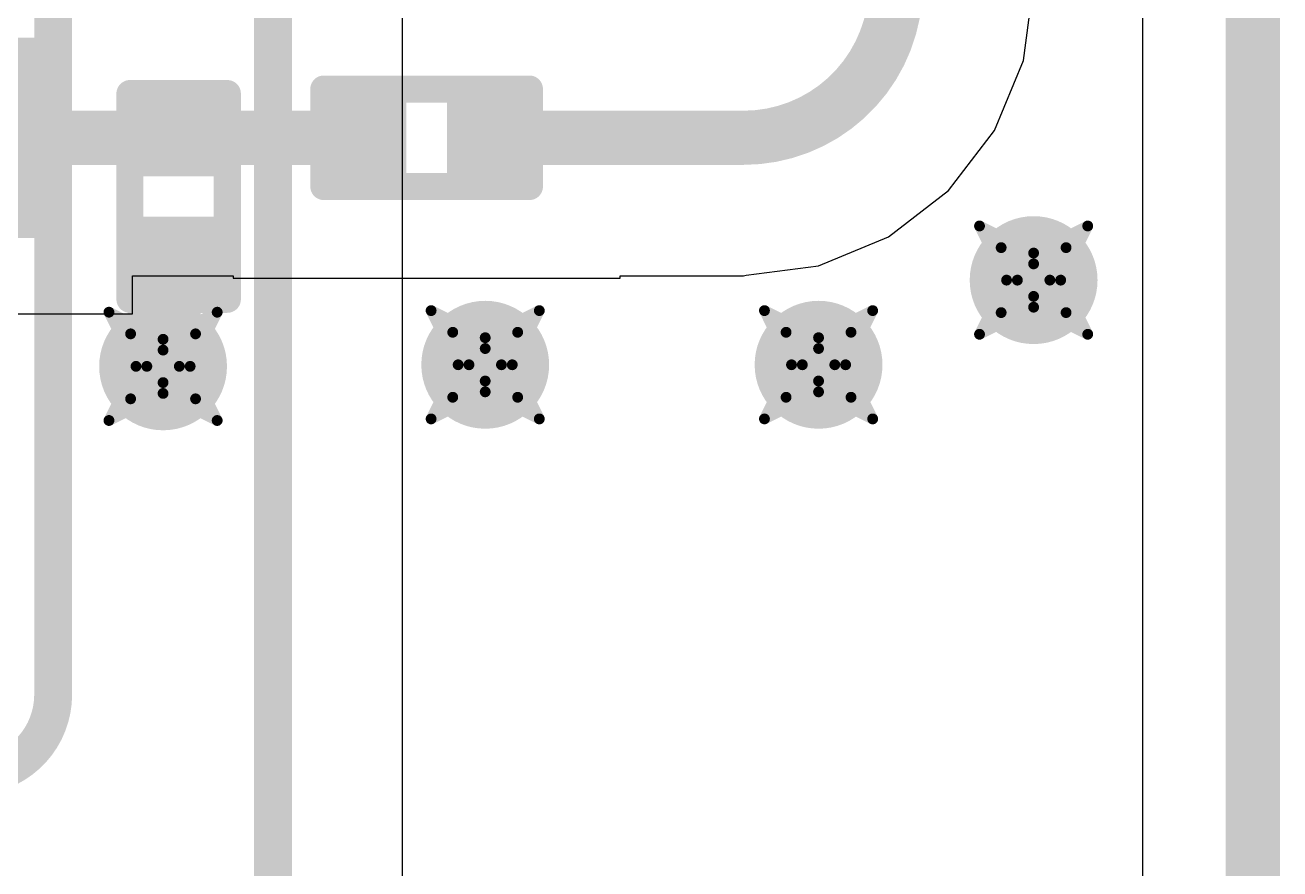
# Model space of a CAD drawing. Header units: inches. Extents: x -2 to 5376, y -4 to 5426.
# Drawn here: x 132.67 to 138.56, y 36.67 to 40.63 of the extents above; entities that cross this region are included whole.
import ezdxf

# ---------------------------------------------------------------- set-up
doc = ezdxf.new("R2010")
doc.units = ezdxf.units.IN
for name, color, linetype in [('Board Outline', 216, 'Continuous'), ('Bottom Layer', 5, 'Continuous'), ('Drill Drawing', 1, 'Continuous'), ('Layer 1', 16, 'Continuous'), ('Layer 2', 76, 'Continuous'), ('Top Layer', 1, 'Continuous'), ('Top Overlay', 2, 'Continuous'), ('Top Paste', 8, 'Continuous'), ('Top Solder', 216, 'Continuous'), ('Via Holes', 16, 'Continuous')]:
    doc.layers.add(name, color=color, linetype=linetype)

# ---------------------------------------------------------------- blocks, each defined once
blk = doc.blocks.new('IND_0201_248')
at = {"layer": 'Top Layer'}
for points in [[(-0.4, 0.15), (-0.15, 0.15), (-0.15, -0.15), (-0.4, -0.15)], [(0.15, 0.15), (0.4, 0.15), (0.4, -0.15), (0.15, -0.15)]]:
    blk.add_hatch(color=1, dxfattribs=at).paths.add_polyline_path(points)
at = {"layer": 'Top Paste'}
for points in [[(-0.4, 0.15), (-0.15, 0.15), (-0.15, -0.15), (-0.4, -0.15)], [(0.15, 0.15), (0.4, 0.15), (0.4, -0.15), (0.15, -0.15)]]:
    blk.add_hatch(color=8, dxfattribs=at).paths.add_polyline_path(points)
at = {"layer": 'Top Solder'}
for points in [[(-0.455, 0.205), (-0.095, 0.205), (-0.095, -0.205), (-0.455, -0.205)], [(0.095, 0.205), (0.455, 0.205), (0.455, -0.205), (0.095, -0.205)]]:
    blk.add_hatch(color=216, dxfattribs=at).paths.add_polyline_path(points)
at = {"layer": 'Top Overlay'}
for points in [[(-0.4826, 0.2286, 0.127, 0.127, 0), (0.4826, 0.2286, 0.127, 0.127, 0)], [(-0.4826, 0.2286, 0.127, 0.127, 0), (-0.4826, -0.2286, 0.127, 0.127, 0)], [(0.4826, 0.2286, 0.127, 0.127, 0), (0.4826, -0.2286, 0.127, 0.127, 0)], [(-0.4826, -0.2286, 0.127, 0.127, 0), (0.4826, -0.2286, 0.127, 0.127, 0)]]:
    blk.add_lwpolyline(points, format="xyseb", dxfattribs=at)
for points in [[(-0.5143, 0.2286, 0.0635, 0.0635, 1), (-0.4508, 0.2286, 0.0635, 0.0635, 1)], [(-0.5143, 0.2286, 0.0635, 0.0635, 1), (-0.4508, 0.2286, 0.0635, 0.0635, 1)], [(0.4508, 0.2286, 0.0635, 0.0635, 1), (0.5143, 0.2286, 0.0635, 0.0635, 1)], [(0.4508, 0.2286, 0.0635, 0.0635, 1), (0.5143, 0.2286, 0.0635, 0.0635, 1)], [(-0.5143, -0.2286, 0.0635, 0.0635, 1), (-0.4508, -0.2286, 0.0635, 0.0635, 1)], [(-0.5143, -0.2286, 0.0635, 0.0635, 1), (-0.4508, -0.2286, 0.0635, 0.0635, 1)], [(0.4508, -0.2286, 0.0635, 0.0635, 1), (0.5143, -0.2286, 0.0635, 0.0635, 1)], [(0.4508, -0.2286, 0.0635, 0.0635, 1), (0.5143, -0.2286, 0.0635, 0.0635, 1)]]:
    blk.add_lwpolyline(points, format="xyseb", close=True, dxfattribs=at)
blk = doc.blocks.new('IND_0201_249')
at = {"layer": 'Top Layer'}
for points in [[(-0.4, 0.15), (-0.15, 0.15), (-0.15, -0.15), (-0.4, -0.15)], [(0.15, 0.15), (0.4, 0.15), (0.4, -0.15), (0.15, -0.15)]]:
    blk.add_hatch(color=1, dxfattribs=at).paths.add_polyline_path(points)
at = {"layer": 'Top Paste'}
for points in [[(-0.4, 0.15), (-0.15, 0.15), (-0.15, -0.15), (-0.4, -0.15)], [(0.15, 0.15), (0.4, 0.15), (0.4, -0.15), (0.15, -0.15)]]:
    blk.add_hatch(color=8, dxfattribs=at).paths.add_polyline_path(points)
at = {"layer": 'Top Solder'}
for points in [[(-0.455, 0.205), (-0.095, 0.205), (-0.095, -0.205), (-0.455, -0.205)], [(0.095, 0.205), (0.455, 0.205), (0.455, -0.205), (0.095, -0.205)]]:
    blk.add_hatch(color=216, dxfattribs=at).paths.add_polyline_path(points)
at = {"layer": 'Top Overlay'}
for points in [[(-0.4826, 0.2286, 0.127, 0.127, 0), (0.4826, 0.2286, 0.127, 0.127, 0)], [(-0.4826, -0.2286, 0.127, 0.127, 0), (-0.4826, 0.2286, 0.127, 0.127, 0)], [(0.4826, -0.2286, 0.127, 0.127, 0), (0.4826, 0.2286, 0.127, 0.127, 0)], [(-0.4826, -0.2286, 0.127, 0.127, 0), (0.4826, -0.2286, 0.127, 0.127, 0)]]:
    blk.add_lwpolyline(points, format="xyseb", dxfattribs=at)
for points in [[(-0.5143, 0.2286, 0.0635, 0.0635, 1), (-0.4508, 0.2286, 0.0635, 0.0635, 1)], [(-0.5143, 0.2286, 0.0635, 0.0635, 1), (-0.4508, 0.2286, 0.0635, 0.0635, 1)], [(0.4508, 0.2286, 0.0635, 0.0635, 1), (0.5143, 0.2286, 0.0635, 0.0635, 1)], [(0.4508, 0.2286, 0.0635, 0.0635, 1), (0.5143, 0.2286, 0.0635, 0.0635, 1)], [(-0.5143, -0.2286, 0.0635, 0.0635, 1), (-0.4508, -0.2286, 0.0635, 0.0635, 1)], [(-0.5143, -0.2286, 0.0635, 0.0635, 1), (-0.4508, -0.2286, 0.0635, 0.0635, 1)], [(0.4508, -0.2286, 0.0635, 0.0635, 1), (0.5143, -0.2286, 0.0635, 0.0635, 1)], [(0.4508, -0.2286, 0.0635, 0.0635, 1), (0.5143, -0.2286, 0.0635, 0.0635, 1)]]:
    blk.add_lwpolyline(points, format="xyseb", close=True, dxfattribs=at)
blk = doc.blocks.new('C___0402_303')
at = {"layer": 'Top Layer'}
for points in [[(-0.6985, -0.3175), (-0.6985, 0.3175), (-0.2413, 0.3175), (-0.2413, -0.3175)], [(0.2413, -0.3175), (0.2413, 0.3175), (0.6985, 0.3175), (0.6985, -0.3175)]]:
    blk.add_hatch(color=1, dxfattribs=at).paths.add_polyline_path(points)
at = {"layer": 'Top Paste'}
for points in [[(-0.6985, -0.3175), (-0.6985, 0.3175), (-0.2413, 0.3175), (-0.2413, -0.3175)], [(0.2413, -0.3175), (0.2413, 0.3175), (0.6985, 0.3175), (0.6985, -0.3175)]]:
    blk.add_hatch(color=8, dxfattribs=at).paths.add_polyline_path(points)
at = {"layer": 'Top Solder'}
for points in [[(-0.7585, -0.3775), (-0.7585, 0.3775), (-0.1813, 0.3775), (-0.1813, -0.3775)], [(0.1813, -0.3775), (0.1813, 0.3775), (0.7585, 0.3775), (0.7585, -0.3775)]]:
    blk.add_hatch(color=216, dxfattribs=at).paths.add_polyline_path(points)
at = {"layer": 'Top Overlay'}
for points in [[(-0.7874, -0.4064, 0.127, 0.127, 0), (-0.7874, 0.4064, 0.127, 0.127, 0)], [(-0.7874, 0.4064, 0.127, 0.127, 0), (-0.2794, 0.4064, 0.127, 0.127, 0)], [(0.2794, 0.4064, 0.127, 0.127, 0), (0.7874, 0.4064, 0.127, 0.127, 0)], [(0.7874, -0.4064, 0.127, 0.127, 0), (0.7874, 0.4064, 0.127, 0.127, 0)], [(-0.7874, -0.4064, 0.127, 0.127, 0), (-0.2794, -0.4064, 0.127, 0.127, 0)], [(0.2794, -0.4064, 0.127, 0.127, 0), (0.7874, -0.4064, 0.127, 0.127, 0)]]:
    blk.add_lwpolyline(points, format="xyseb", dxfattribs=at)
for points in [[(-0.8191, 0.4064, 0.0635, 0.0635, 1), (-0.7556, 0.4064, 0.0635, 0.0635, 1)], [(-0.8191, 0.4064, 0.0635, 0.0635, 1), (-0.7556, 0.4064, 0.0635, 0.0635, 1)], [(-0.3111, 0.4064, 0.0635, 0.0635, 1), (-0.2477, 0.4064, 0.0635, 0.0635, 1)], [(0.2477, 0.4064, 0.0635, 0.0635, 1), (0.3112, 0.4064, 0.0635, 0.0635, 1)], [(0.7557, 0.4064, 0.0635, 0.0635, 1), (0.8192, 0.4064, 0.0635, 0.0635, 1)], [(0.7557, 0.4064, 0.0635, 0.0635, 1), (0.8192, 0.4064, 0.0635, 0.0635, 1)], [(-0.8191, -0.4064, 0.0635, 0.0635, 1), (-0.7556, -0.4064, 0.0635, 0.0635, 1)], [(-0.8191, -0.4064, 0.0635, 0.0635, 1), (-0.7556, -0.4064, 0.0635, 0.0635, 1)], [(-0.3111, -0.4064, 0.0635, 0.0635, 1), (-0.2477, -0.4064, 0.0635, 0.0635, 1)], [(0.2477, -0.4064, 0.0635, 0.0635, 1), (0.3112, -0.4064, 0.0635, 0.0635, 1)], [(0.7557, -0.4064, 0.0635, 0.0635, 1), (0.8192, -0.4064, 0.0635, 0.0635, 1)], [(0.7557, -0.4064, 0.0635, 0.0635, 1), (0.8192, -0.4064, 0.0635, 0.0635, 1)]]:
    blk.add_lwpolyline(points, format="xyseb", close=True, dxfattribs=at)

msp = doc.modelspace()

# ---------------------------------------------------------------- hatches: boundary and pattern name
at = {"layer": 'Bottom Layer'}
h = msp.add_hatch(color=5, dxfattribs=at)
edge = h.paths.add_edge_path()
edge.add_arc((137.401, 39.4357), 0.3, 0, 360)
h = msp.add_hatch(color=5, dxfattribs=at)
edge = h.paths.add_edge_path()
edge.add_arc((133.3147, 39.0312), 0.3, 0, 360)
h = msp.add_hatch(color=5, dxfattribs=at)
edge = h.paths.add_edge_path()
edge.add_arc((134.8268, 39.0386), 0.3, 0, 360)
h = msp.add_hatch(color=5, dxfattribs=at)
edge = h.paths.add_edge_path()
edge.add_arc((136.3915, 39.0386), 0.3, 0, 360)
at = {"layer": 'Layer 1'}
h = msp.add_hatch(color=16, dxfattribs=at)
edge = h.paths.add_edge_path()
edge.add_arc((137.401, 39.4357), 0.3, 0, 360)
h = msp.add_hatch(color=16, dxfattribs=at)
edge = h.paths.add_edge_path()
edge.add_arc((133.3147, 39.0312), 0.3, 0, 360)
h = msp.add_hatch(color=16, dxfattribs=at)
edge = h.paths.add_edge_path()
edge.add_arc((134.8268, 39.0386), 0.3, 0, 360)
h = msp.add_hatch(color=16, dxfattribs=at)
edge = h.paths.add_edge_path()
edge.add_arc((136.3915, 39.0386), 0.3, 0, 360)
at = {"layer": 'Layer 2'}
h = msp.add_hatch(color=76, dxfattribs=at)
edge = h.paths.add_edge_path()
edge.add_arc((137.401, 39.4357), 0.3, 0, 360)
h = msp.add_hatch(color=76, dxfattribs=at)
edge = h.paths.add_edge_path()
edge.add_arc((133.3147, 39.0312), 0.3, 0, 360)
h = msp.add_hatch(color=76, dxfattribs=at)
edge = h.paths.add_edge_path()
edge.add_arc((134.8268, 39.0386), 0.3, 0, 360)
h = msp.add_hatch(color=76, dxfattribs=at)
edge = h.paths.add_edge_path()
edge.add_arc((136.3915, 39.0386), 0.3, 0, 360)
at = {"layer": 'Top Layer'}
h = msp.add_hatch(color=1, dxfattribs=at)
edge = h.paths.add_edge_path()
edge.add_arc((137.401, 39.4357), 0.3, 0, 360)
h = msp.add_hatch(color=1, dxfattribs=at)
edge = h.paths.add_edge_path()
edge.add_arc((133.3147, 39.0312), 0.3, 0, 360)
h = msp.add_hatch(color=1, dxfattribs=at)
edge = h.paths.add_edge_path()
edge.add_arc((134.8268, 39.0386), 0.3, 0, 360)
h = msp.add_hatch(color=1, dxfattribs=at)
edge = h.paths.add_edge_path()
edge.add_arc((136.3915, 39.0386), 0.3, 0, 360)
at = {"layer": 'Via Holes'}
h = msp.add_hatch(color=7, dxfattribs=at)
edge = h.paths.add_edge_path()
edge.add_arc((137.401, 39.4357), 0.15, 0, 360)
h = msp.add_hatch(color=7, dxfattribs=at)
edge = h.paths.add_edge_path()
edge.add_arc((133.3147, 39.0312), 0.15, 0, 360)
h = msp.add_hatch(color=7, dxfattribs=at)
edge = h.paths.add_edge_path()
edge.add_arc((134.8268, 39.0386), 0.15, 0, 360)
h = msp.add_hatch(color=7, dxfattribs=at)
edge = h.paths.add_edge_path()
edge.add_arc((136.3915, 39.0386), 0.15, 0, 360)

# ---------------------------------------------------------------- linework, layer by layer
at = {"layer": 'Board Outline'}
msp.add_lwpolyline([(138.43, -0.4428, 0.254, 0.254, 0), (138.43, 93.4612, 0.254, 0.254, 0)], format="xyseb", dxfattribs=at)
at = {"layer": 'Bottom Layer'}
msp.add_line((137.9121, 44.8056), (137.9121, 13.1313), dxfattribs=at)
at = {"layer": 'Drill Drawing'}
for points in [[(137.147, 39.6897, 0.0508, 0.0508, 0), (137.401, 39.5627, 0.0508, 0.0508, 0)], [(137.147, 39.6897, 0.0508, 0.0508, 0), (137.274, 39.4357, 0.0508, 0.0508, 0)], [(137.401, 39.5627, 0.0508, 0.0508, 0), (137.655, 39.6897, 0.0508, 0.0508, 0)], [(137.528, 39.4357, 0.0508, 0.0508, 0), (137.655, 39.6897, 0.0508, 0.0508, 0)], [(137.2486, 39.5881, 0.0508, 0.0508, 0), (137.401, 39.5119, 0.0508, 0.0508, 0)], [(137.2486, 39.5881, 0.0508, 0.0508, 0), (137.3248, 39.4357, 0.0508, 0.0508, 0)], [(137.401, 39.5119, 0.0508, 0.0508, 0), (137.5534, 39.5881, 0.0508, 0.0508, 0)], [(137.4772, 39.4357, 0.0508, 0.0508, 0), (137.5534, 39.5881, 0.0508, 0.0508, 0)], [(137.147, 39.1817, 0.0508, 0.0508, 0), (137.274, 39.4357, 0.0508, 0.0508, 0)], [(137.2486, 39.2833, 0.0508, 0.0508, 0), (137.3248, 39.4357, 0.0508, 0.0508, 0)], [(137.4772, 39.4357, 0.0508, 0.0508, 0), (137.5534, 39.2833, 0.0508, 0.0508, 0)], [(137.528, 39.4357, 0.0508, 0.0508, 0), (137.655, 39.1817, 0.0508, 0.0508, 0)], [(137.2486, 39.2833, 0.0508, 0.0508, 0), (137.401, 39.3595, 0.0508, 0.0508, 0)], [(137.401, 39.3595, 0.0508, 0.0508, 0), (137.5534, 39.2833, 0.0508, 0.0508, 0)], [(133.0607, 39.2852, 0.0508, 0.0508, 0), (133.3147, 39.1582, 0.0508, 0.0508, 0)], [(133.0607, 39.2852, 0.0508, 0.0508, 0), (133.1877, 39.0312, 0.0508, 0.0508, 0)], [(133.3147, 39.1582, 0.0508, 0.0508, 0), (133.5687, 39.2852, 0.0508, 0.0508, 0)], [(133.4417, 39.0312, 0.0508, 0.0508, 0), (133.5687, 39.2852, 0.0508, 0.0508, 0)], [(134.5728, 39.2926, 0.0508, 0.0508, 0), (134.8268, 39.1656, 0.0508, 0.0508, 0)], [(134.5728, 39.2926, 0.0508, 0.0508, 0), (134.6998, 39.0386, 0.0508, 0.0508, 0)], [(134.8268, 39.1656, 0.0508, 0.0508, 0), (135.0808, 39.2926, 0.0508, 0.0508, 0)], [(134.9538, 39.0386, 0.0508, 0.0508, 0), (135.0808, 39.2926, 0.0508, 0.0508, 0)], [(136.1375, 39.2926, 0.0508, 0.0508, 0), (136.3915, 39.1656, 0.0508, 0.0508, 0)], [(136.1375, 39.2926, 0.0508, 0.0508, 0), (136.2645, 39.0386, 0.0508, 0.0508, 0)], [(136.3915, 39.1656, 0.0508, 0.0508, 0), (136.6455, 39.2926, 0.0508, 0.0508, 0)], [(136.5185, 39.0386, 0.0508, 0.0508, 0), (136.6455, 39.2926, 0.0508, 0.0508, 0)], [(137.147, 39.1817, 0.0508, 0.0508, 0), (137.401, 39.3087, 0.0508, 0.0508, 0)], [(137.401, 39.3087, 0.0508, 0.0508, 0), (137.655, 39.1817, 0.0508, 0.0508, 0)], [(133.1623, 39.1836, 0.0508, 0.0508, 0), (133.3147, 39.1074, 0.0508, 0.0508, 0)], [(133.1623, 39.1836, 0.0508, 0.0508, 0), (133.2385, 39.0312, 0.0508, 0.0508, 0)], [(133.3147, 39.1074, 0.0508, 0.0508, 0), (133.4671, 39.1836, 0.0508, 0.0508, 0)], [(133.3909, 39.0312, 0.0508, 0.0508, 0), (133.4671, 39.1836, 0.0508, 0.0508, 0)], [(134.6744, 39.191, 0.0508, 0.0508, 0), (134.8268, 39.1148, 0.0508, 0.0508, 0)], [(134.6744, 39.191, 0.0508, 0.0508, 0), (134.7506, 39.0386, 0.0508, 0.0508, 0)], [(134.8268, 39.1148, 0.0508, 0.0508, 0), (134.9792, 39.191, 0.0508, 0.0508, 0)], [(134.903, 39.0386, 0.0508, 0.0508, 0), (134.9792, 39.191, 0.0508, 0.0508, 0)], [(136.2391, 39.191, 0.0508, 0.0508, 0), (136.3915, 39.1148, 0.0508, 0.0508, 0)], [(136.2391, 39.191, 0.0508, 0.0508, 0), (136.3153, 39.0386, 0.0508, 0.0508, 0)], [(136.3915, 39.1148, 0.0508, 0.0508, 0), (136.5439, 39.191, 0.0508, 0.0508, 0)], [(136.4677, 39.0386, 0.0508, 0.0508, 0), (136.5439, 39.191, 0.0508, 0.0508, 0)], [(133.0607, 38.7772, 0.0508, 0.0508, 0), (133.1877, 39.0312, 0.0508, 0.0508, 0)], [(133.1623, 38.8788, 0.0508, 0.0508, 0), (133.2385, 39.0312, 0.0508, 0.0508, 0)], [(133.3909, 39.0312, 0.0508, 0.0508, 0), (133.4671, 38.8788, 0.0508, 0.0508, 0)], [(133.4417, 39.0312, 0.0508, 0.0508, 0), (133.5687, 38.7772, 0.0508, 0.0508, 0)], [(134.5728, 38.7846, 0.0508, 0.0508, 0), (134.6998, 39.0386, 0.0508, 0.0508, 0)], [(134.6744, 38.8862, 0.0508, 0.0508, 0), (134.7506, 39.0386, 0.0508, 0.0508, 0)], [(134.903, 39.0386, 0.0508, 0.0508, 0), (134.9792, 38.8862, 0.0508, 0.0508, 0)], [(134.9538, 39.0386, 0.0508, 0.0508, 0), (135.0808, 38.7846, 0.0508, 0.0508, 0)], [(136.1375, 38.7846, 0.0508, 0.0508, 0), (136.2645, 39.0386, 0.0508, 0.0508, 0)], [(136.2391, 38.8862, 0.0508, 0.0508, 0), (136.3153, 39.0386, 0.0508, 0.0508, 0)], [(136.4677, 39.0386, 0.0508, 0.0508, 0), (136.5439, 38.8862, 0.0508, 0.0508, 0)], [(136.5185, 39.0386, 0.0508, 0.0508, 0), (136.6455, 38.7846, 0.0508, 0.0508, 0)], [(133.1623, 38.8788, 0.0508, 0.0508, 0), (133.3147, 38.955, 0.0508, 0.0508, 0)], [(133.3147, 38.955, 0.0508, 0.0508, 0), (133.4671, 38.8788, 0.0508, 0.0508, 0)], [(134.5728, 38.7846, 0.0508, 0.0508, 0), (134.8268, 38.9116, 0.0508, 0.0508, 0)], [(134.6744, 38.8862, 0.0508, 0.0508, 0), (134.8268, 38.9624, 0.0508, 0.0508, 0)], [(134.8268, 38.9624, 0.0508, 0.0508, 0), (134.9792, 38.8862, 0.0508, 0.0508, 0)], [(134.8268, 38.9116, 0.0508, 0.0508, 0), (135.0808, 38.7846, 0.0508, 0.0508, 0)], [(136.1375, 38.7846, 0.0508, 0.0508, 0), (136.3915, 38.9116, 0.0508, 0.0508, 0)], [(136.2391, 38.8862, 0.0508, 0.0508, 0), (136.3915, 38.9624, 0.0508, 0.0508, 0)], [(136.3915, 38.9624, 0.0508, 0.0508, 0), (136.5439, 38.8862, 0.0508, 0.0508, 0)], [(136.3915, 38.9116, 0.0508, 0.0508, 0), (136.6455, 38.7846, 0.0508, 0.0508, 0)], [(133.0607, 38.7772, 0.0508, 0.0508, 0), (133.3147, 38.9042, 0.0508, 0.0508, 0)], [(133.3147, 38.9042, 0.0508, 0.0508, 0), (133.5687, 38.7772, 0.0508, 0.0508, 0)]]:
    msp.add_lwpolyline(points, format="xyseb", dxfattribs=at)
for points in [[(137.1343, 39.6897, 0.0254, 0.0254, 1), (137.1597, 39.6897, 0.0254, 0.0254, 1)], [(137.1343, 39.6897, 0.0254, 0.0254, 1), (137.1597, 39.6897, 0.0254, 0.0254, 1)], [(137.6423, 39.6897, 0.0254, 0.0254, 1), (137.6677, 39.6897, 0.0254, 0.0254, 1)], [(137.6423, 39.6897, 0.0254, 0.0254, 1), (137.6677, 39.6897, 0.0254, 0.0254, 1)], [(137.2359, 39.5881, 0.0254, 0.0254, 1), (137.2613, 39.5881, 0.0254, 0.0254, 1)], [(137.2359, 39.5881, 0.0254, 0.0254, 1), (137.2613, 39.5881, 0.0254, 0.0254, 1)], [(137.3883, 39.5627, 0.0254, 0.0254, 1), (137.4137, 39.5627, 0.0254, 0.0254, 1)], [(137.3883, 39.5627, 0.0254, 0.0254, 1), (137.4137, 39.5627, 0.0254, 0.0254, 1)], [(137.5407, 39.5881, 0.0254, 0.0254, 1), (137.5661, 39.5881, 0.0254, 0.0254, 1)], [(137.5407, 39.5881, 0.0254, 0.0254, 1), (137.5661, 39.5881, 0.0254, 0.0254, 1)], [(137.3883, 39.5119, 0.0254, 0.0254, 1), (137.4137, 39.5119, 0.0254, 0.0254, 1)], [(137.3883, 39.5119, 0.0254, 0.0254, 1), (137.4137, 39.5119, 0.0254, 0.0254, 1)], [(137.2613, 39.4357, 0.0254, 0.0254, 1), (137.2867, 39.4357, 0.0254, 0.0254, 1)], [(137.2613, 39.4357, 0.0254, 0.0254, 1), (137.2867, 39.4357, 0.0254, 0.0254, 1)], [(137.3121, 39.4357, 0.0254, 0.0254, 1), (137.3375, 39.4357, 0.0254, 0.0254, 1)], [(137.3121, 39.4357, 0.0254, 0.0254, 1), (137.3375, 39.4357, 0.0254, 0.0254, 1)], [(137.4645, 39.4357, 0.0254, 0.0254, 1), (137.4899, 39.4357, 0.0254, 0.0254, 1)], [(137.4645, 39.4357, 0.0254, 0.0254, 1), (137.4899, 39.4357, 0.0254, 0.0254, 1)], [(137.5153, 39.4357, 0.0254, 0.0254, 1), (137.5407, 39.4357, 0.0254, 0.0254, 1)], [(137.5153, 39.4357, 0.0254, 0.0254, 1), (137.5407, 39.4357, 0.0254, 0.0254, 1)], [(137.3883, 39.3595, 0.0254, 0.0254, 1), (137.4137, 39.3595, 0.0254, 0.0254, 1)], [(137.3883, 39.3595, 0.0254, 0.0254, 1), (137.4137, 39.3595, 0.0254, 0.0254, 1)], [(133.048, 39.2852, 0.0254, 0.0254, 1), (133.0734, 39.2852, 0.0254, 0.0254, 1)], [(133.048, 39.2852, 0.0254, 0.0254, 1), (133.0734, 39.2852, 0.0254, 0.0254, 1)], [(133.556, 39.2852, 0.0254, 0.0254, 1), (133.5814, 39.2852, 0.0254, 0.0254, 1)], [(133.556, 39.2852, 0.0254, 0.0254, 1), (133.5814, 39.2852, 0.0254, 0.0254, 1)], [(134.5601, 39.2926, 0.0254, 0.0254, 1), (134.5855, 39.2926, 0.0254, 0.0254, 1)], [(134.5601, 39.2926, 0.0254, 0.0254, 1), (134.5855, 39.2926, 0.0254, 0.0254, 1)], [(135.0681, 39.2926, 0.0254, 0.0254, 1), (135.0935, 39.2926, 0.0254, 0.0254, 1)], [(135.0681, 39.2926, 0.0254, 0.0254, 1), (135.0935, 39.2926, 0.0254, 0.0254, 1)], [(136.1248, 39.2926, 0.0254, 0.0254, 1), (136.1502, 39.2926, 0.0254, 0.0254, 1)], [(136.1248, 39.2926, 0.0254, 0.0254, 1), (136.1502, 39.2926, 0.0254, 0.0254, 1)], [(136.6328, 39.2926, 0.0254, 0.0254, 1), (136.6582, 39.2926, 0.0254, 0.0254, 1)], [(136.6328, 39.2926, 0.0254, 0.0254, 1), (136.6582, 39.2926, 0.0254, 0.0254, 1)], [(137.2359, 39.2833, 0.0254, 0.0254, 1), (137.2613, 39.2833, 0.0254, 0.0254, 1)], [(137.2359, 39.2833, 0.0254, 0.0254, 1), (137.2613, 39.2833, 0.0254, 0.0254, 1)], [(137.3883, 39.3087, 0.0254, 0.0254, 1), (137.4137, 39.3087, 0.0254, 0.0254, 1)], [(137.3883, 39.3087, 0.0254, 0.0254, 1), (137.4137, 39.3087, 0.0254, 0.0254, 1)], [(137.5407, 39.2833, 0.0254, 0.0254, 1), (137.5661, 39.2833, 0.0254, 0.0254, 1)], [(137.5407, 39.2833, 0.0254, 0.0254, 1), (137.5661, 39.2833, 0.0254, 0.0254, 1)], [(133.1496, 39.1836, 0.0254, 0.0254, 1), (133.175, 39.1836, 0.0254, 0.0254, 1)], [(133.1496, 39.1836, 0.0254, 0.0254, 1), (133.175, 39.1836, 0.0254, 0.0254, 1)], [(133.302, 39.1582, 0.0254, 0.0254, 1), (133.3274, 39.1582, 0.0254, 0.0254, 1)], [(133.302, 39.1582, 0.0254, 0.0254, 1), (133.3274, 39.1582, 0.0254, 0.0254, 1)], [(133.4544, 39.1836, 0.0254, 0.0254, 1), (133.4798, 39.1836, 0.0254, 0.0254, 1)], [(133.4544, 39.1836, 0.0254, 0.0254, 1), (133.4798, 39.1836, 0.0254, 0.0254, 1)], [(134.6617, 39.191, 0.0254, 0.0254, 1), (134.6871, 39.191, 0.0254, 0.0254, 1)], [(134.6617, 39.191, 0.0254, 0.0254, 1), (134.6871, 39.191, 0.0254, 0.0254, 1)], [(134.8141, 39.1656, 0.0254, 0.0254, 1), (134.8395, 39.1656, 0.0254, 0.0254, 1)], [(134.8141, 39.1656, 0.0254, 0.0254, 1), (134.8395, 39.1656, 0.0254, 0.0254, 1)], [(134.9665, 39.191, 0.0254, 0.0254, 1), (134.9919, 39.191, 0.0254, 0.0254, 1)], [(134.9665, 39.191, 0.0254, 0.0254, 1), (134.9919, 39.191, 0.0254, 0.0254, 1)], [(136.2264, 39.191, 0.0254, 0.0254, 1), (136.2518, 39.191, 0.0254, 0.0254, 1)], [(136.2264, 39.191, 0.0254, 0.0254, 1), (136.2518, 39.191, 0.0254, 0.0254, 1)], [(136.3788, 39.1656, 0.0254, 0.0254, 1), (136.4042, 39.1656, 0.0254, 0.0254, 1)], [(136.3788, 39.1656, 0.0254, 0.0254, 1), (136.4042, 39.1656, 0.0254, 0.0254, 1)], [(136.5312, 39.191, 0.0254, 0.0254, 1), (136.5566, 39.191, 0.0254, 0.0254, 1)], [(136.5312, 39.191, 0.0254, 0.0254, 1), (136.5566, 39.191, 0.0254, 0.0254, 1)], [(137.1343, 39.1817, 0.0254, 0.0254, 1), (137.1597, 39.1817, 0.0254, 0.0254, 1)], [(137.1343, 39.1817, 0.0254, 0.0254, 1), (137.1597, 39.1817, 0.0254, 0.0254, 1)], [(137.6423, 39.1817, 0.0254, 0.0254, 1), (137.6677, 39.1817, 0.0254, 0.0254, 1)], [(137.6423, 39.1817, 0.0254, 0.0254, 1), (137.6677, 39.1817, 0.0254, 0.0254, 1)], [(133.302, 39.1074, 0.0254, 0.0254, 1), (133.3274, 39.1074, 0.0254, 0.0254, 1)], [(133.302, 39.1074, 0.0254, 0.0254, 1), (133.3274, 39.1074, 0.0254, 0.0254, 1)], [(134.8141, 39.1148, 0.0254, 0.0254, 1), (134.8395, 39.1148, 0.0254, 0.0254, 1)], [(134.8141, 39.1148, 0.0254, 0.0254, 1), (134.8395, 39.1148, 0.0254, 0.0254, 1)], [(136.3788, 39.1148, 0.0254, 0.0254, 1), (136.4042, 39.1148, 0.0254, 0.0254, 1)], [(136.3788, 39.1148, 0.0254, 0.0254, 1), (136.4042, 39.1148, 0.0254, 0.0254, 1)], [(133.175, 39.0312, 0.0254, 0.0254, 1), (133.2004, 39.0312, 0.0254, 0.0254, 1)], [(133.175, 39.0312, 0.0254, 0.0254, 1), (133.2004, 39.0312, 0.0254, 0.0254, 1)], [(133.2258, 39.0312, 0.0254, 0.0254, 1), (133.2512, 39.0312, 0.0254, 0.0254, 1)], [(133.2258, 39.0312, 0.0254, 0.0254, 1), (133.2512, 39.0312, 0.0254, 0.0254, 1)], [(133.3782, 39.0312, 0.0254, 0.0254, 1), (133.4036, 39.0312, 0.0254, 0.0254, 1)], [(133.3782, 39.0312, 0.0254, 0.0254, 1), (133.4036, 39.0312, 0.0254, 0.0254, 1)], [(133.429, 39.0312, 0.0254, 0.0254, 1), (133.4544, 39.0312, 0.0254, 0.0254, 1)], [(133.429, 39.0312, 0.0254, 0.0254, 1), (133.4544, 39.0312, 0.0254, 0.0254, 1)], [(134.6871, 39.0386, 0.0254, 0.0254, 1), (134.7125, 39.0386, 0.0254, 0.0254, 1)], [(134.6871, 39.0386, 0.0254, 0.0254, 1), (134.7125, 39.0386, 0.0254, 0.0254, 1)], [(134.7379, 39.0386, 0.0254, 0.0254, 1), (134.7633, 39.0386, 0.0254, 0.0254, 1)], [(134.7379, 39.0386, 0.0254, 0.0254, 1), (134.7633, 39.0386, 0.0254, 0.0254, 1)], [(134.8903, 39.0386, 0.0254, 0.0254, 1), (134.9157, 39.0386, 0.0254, 0.0254, 1)], [(134.8903, 39.0386, 0.0254, 0.0254, 1), (134.9157, 39.0386, 0.0254, 0.0254, 1)], [(134.9411, 39.0386, 0.0254, 0.0254, 1), (134.9665, 39.0386, 0.0254, 0.0254, 1)], [(134.9411, 39.0386, 0.0254, 0.0254, 1), (134.9665, 39.0386, 0.0254, 0.0254, 1)], [(136.2518, 39.0386, 0.0254, 0.0254, 1), (136.2772, 39.0386, 0.0254, 0.0254, 1)], [(136.2518, 39.0386, 0.0254, 0.0254, 1), (136.2772, 39.0386, 0.0254, 0.0254, 1)], [(136.3026, 39.0386, 0.0254, 0.0254, 1), (136.328, 39.0386, 0.0254, 0.0254, 1)], [(136.3026, 39.0386, 0.0254, 0.0254, 1), (136.328, 39.0386, 0.0254, 0.0254, 1)], [(136.455, 39.0386, 0.0254, 0.0254, 1), (136.4804, 39.0386, 0.0254, 0.0254, 1)], [(136.455, 39.0386, 0.0254, 0.0254, 1), (136.4804, 39.0386, 0.0254, 0.0254, 1)], [(136.5058, 39.0386, 0.0254, 0.0254, 1), (136.5312, 39.0386, 0.0254, 0.0254, 1)], [(136.5058, 39.0386, 0.0254, 0.0254, 1), (136.5312, 39.0386, 0.0254, 0.0254, 1)], [(133.302, 38.955, 0.0254, 0.0254, 1), (133.3274, 38.955, 0.0254, 0.0254, 1)], [(133.302, 38.955, 0.0254, 0.0254, 1), (133.3274, 38.955, 0.0254, 0.0254, 1)], [(134.8141, 38.9624, 0.0254, 0.0254, 1), (134.8395, 38.9624, 0.0254, 0.0254, 1)], [(134.8141, 38.9624, 0.0254, 0.0254, 1), (134.8395, 38.9624, 0.0254, 0.0254, 1)], [(134.8141, 38.9116, 0.0254, 0.0254, 1), (134.8395, 38.9116, 0.0254, 0.0254, 1)], [(134.8141, 38.9116, 0.0254, 0.0254, 1), (134.8395, 38.9116, 0.0254, 0.0254, 1)], [(136.3788, 38.9624, 0.0254, 0.0254, 1), (136.4042, 38.9624, 0.0254, 0.0254, 1)], [(136.3788, 38.9624, 0.0254, 0.0254, 1), (136.4042, 38.9624, 0.0254, 0.0254, 1)], [(136.3788, 38.9116, 0.0254, 0.0254, 1), (136.4042, 38.9116, 0.0254, 0.0254, 1)], [(136.3788, 38.9116, 0.0254, 0.0254, 1), (136.4042, 38.9116, 0.0254, 0.0254, 1)], [(133.1496, 38.8788, 0.0254, 0.0254, 1), (133.175, 38.8788, 0.0254, 0.0254, 1)], [(133.1496, 38.8788, 0.0254, 0.0254, 1), (133.175, 38.8788, 0.0254, 0.0254, 1)], [(133.302, 38.9042, 0.0254, 0.0254, 1), (133.3274, 38.9042, 0.0254, 0.0254, 1)], [(133.302, 38.9042, 0.0254, 0.0254, 1), (133.3274, 38.9042, 0.0254, 0.0254, 1)], [(133.4544, 38.8788, 0.0254, 0.0254, 1), (133.4798, 38.8788, 0.0254, 0.0254, 1)], [(133.4544, 38.8788, 0.0254, 0.0254, 1), (133.4798, 38.8788, 0.0254, 0.0254, 1)], [(134.6617, 38.8862, 0.0254, 0.0254, 1), (134.6871, 38.8862, 0.0254, 0.0254, 1)], [(134.6617, 38.8862, 0.0254, 0.0254, 1), (134.6871, 38.8862, 0.0254, 0.0254, 1)], [(134.9665, 38.8862, 0.0254, 0.0254, 1), (134.9919, 38.8862, 0.0254, 0.0254, 1)], [(134.9665, 38.8862, 0.0254, 0.0254, 1), (134.9919, 38.8862, 0.0254, 0.0254, 1)], [(136.2264, 38.8862, 0.0254, 0.0254, 1), (136.2518, 38.8862, 0.0254, 0.0254, 1)], [(136.2264, 38.8862, 0.0254, 0.0254, 1), (136.2518, 38.8862, 0.0254, 0.0254, 1)], [(136.5312, 38.8862, 0.0254, 0.0254, 1), (136.5566, 38.8862, 0.0254, 0.0254, 1)], [(136.5312, 38.8862, 0.0254, 0.0254, 1), (136.5566, 38.8862, 0.0254, 0.0254, 1)], [(133.048, 38.7772, 0.0254, 0.0254, 1), (133.0734, 38.7772, 0.0254, 0.0254, 1)], [(133.048, 38.7772, 0.0254, 0.0254, 1), (133.0734, 38.7772, 0.0254, 0.0254, 1)], [(133.556, 38.7772, 0.0254, 0.0254, 1), (133.5814, 38.7772, 0.0254, 0.0254, 1)], [(133.556, 38.7772, 0.0254, 0.0254, 1), (133.5814, 38.7772, 0.0254, 0.0254, 1)], [(134.5601, 38.7846, 0.0254, 0.0254, 1), (134.5855, 38.7846, 0.0254, 0.0254, 1)], [(134.5601, 38.7846, 0.0254, 0.0254, 1), (134.5855, 38.7846, 0.0254, 0.0254, 1)], [(135.0681, 38.7846, 0.0254, 0.0254, 1), (135.0935, 38.7846, 0.0254, 0.0254, 1)], [(135.0681, 38.7846, 0.0254, 0.0254, 1), (135.0935, 38.7846, 0.0254, 0.0254, 1)], [(136.1248, 38.7846, 0.0254, 0.0254, 1), (136.1502, 38.7846, 0.0254, 0.0254, 1)], [(136.1248, 38.7846, 0.0254, 0.0254, 1), (136.1502, 38.7846, 0.0254, 0.0254, 1)], [(136.6328, 38.7846, 0.0254, 0.0254, 1), (136.6582, 38.7846, 0.0254, 0.0254, 1)], [(136.6328, 38.7846, 0.0254, 0.0254, 1), (136.6582, 38.7846, 0.0254, 0.0254, 1)]]:
    msp.add_lwpolyline(points, format="xyseb", close=True, dxfattribs=at)
at = {"layer": 'Layer 1'}
msp.add_line((137.9121, 44.8056), (137.9121, 9.8234), dxfattribs=at)
at = {"layer": 'Layer 2'}
for p, q in [((134.4393, 35.0202), (134.4393, 44.8056)), ((137.9121, 44.8056), (137.9121, 9.8234))]:
    msp.add_line(p, q, dxfattribs=at)
for points in [[(133.8307, 35.0202, 0.1778, 0.1778, 0), (133.8307, 74.854, 0.1778, 0.1778, 0)], [(132.7988, 37.4908, 0.1778, 0.1778, 0), (132.7988, 73.0995, 0.1778, 0.1778, 0)], [(132.7988, 37.4908, 0.1778, 0.1778, -0.414214), (132.4174, 37.1094, 0.1778, 0.1778, 0)]]:
    msp.add_lwpolyline(points, format="xyseb", dxfattribs=at)
msp.add_lwpolyline([(132.7543, 37.4908, 0.0889, 0.0889, 1), (132.8432, 37.4908, 0.0889, 0.0889, 1)], format="xyseb", close=True, dxfattribs=at)
msp.add_lwpolyline([(132.7543, 37.4908, 0.0889, 0.0889, 1), (132.8432, 37.4908, 0.0889, 0.0889, 1)], format="xyseb", close=True, dxfattribs=at)
at = {"layer": 'Top Layer'}
for p, q in [((137.9121, 44.8056), (137.9121, 12.3253)), ((137.3539, 40.4655), (137.3987, 40.8059)), ((137.2179, 40.1373), (137.3539, 40.4655)), ((137.0016, 39.8554), (137.2179, 40.1373)), ((136.7197, 39.6391), (137.0016, 39.8554)), ((136.3915, 39.5032), (136.7197, 39.6391)), ((136.0511, 39.4584), (136.3915, 39.5032)), ((133.1719, 39.2778), (133.1719, 39.456)), ((133.1719, 39.456), (133.6438, 39.456)), ((133.6438, 39.456), (133.6438, 39.4454)), ((133.6438, 39.4454), (135.4598, 39.4454)), ((135.4598, 39.4454), (135.4598, 39.456)), ((135.4598, 39.456), (136.0392, 39.456)), ((136.0392, 39.456), (136.0511, 39.4584)), ((130.8652, 39.2778), (133.1719, 39.2778))]:
    msp.add_line(p, q, dxfattribs=at)
for points in [[(136.7536, 40.8178, 0.254, 0.254, -0.414214), (136.0392, 40.1034, 0.254, 0.254, 0)], [(132.4353, 40.1034, 0.254, 0.254, 0), (134.2768, 40.1034, 0.254, 0.254, 0)], [(134.8268, 40.1034, 0.254, 0.254, 0), (136.0392, 40.1034, 0.254, 0.254, 0)], [(133.3648, 39.5513, 0.254, 0.254, 0), (133.3668, 39.5533, 0.254, 0.254, 0)], [(133.3648, 39.0813, 0.254, 0.254, 0), (133.3648, 39.5513, 0.254, 0.254, 0)], [(133.3668, 39.5533, 0.254, 0.254, 0), (133.3878, 39.5533, 0.254, 0.254, 0)], [(133.3147, 39.0312, 0.254, 0.254, 0), (133.3648, 39.0813, 0.254, 0.254, 0)]]:
    msp.add_lwpolyline(points, format="xyseb", dxfattribs=at)
for points in [[(134.2133, 40.1034, 0.127, 0.127, 1), (134.3403, 40.1034, 0.127, 0.127, 1)], [(134.7633, 40.1034, 0.127, 0.127, 1), (134.8903, 40.1034, 0.127, 0.127, 1)], [(135.9757, 40.1034, 0.127, 0.127, 1), (136.1027, 40.1034, 0.127, 0.127, 1)], [(135.9757, 40.1034, 0.127, 0.127, 1), (136.1027, 40.1034, 0.127, 0.127, 1)], [(133.3013, 39.5513, 0.127, 0.127, 1), (133.4283, 39.5513, 0.127, 0.127, 1)], [(133.3013, 39.5513, 0.127, 0.127, 1), (133.4283, 39.5513, 0.127, 0.127, 1)], [(133.3033, 39.5533, 0.127, 0.127, 1), (133.4303, 39.5533, 0.127, 0.127, 1)], [(133.3033, 39.5533, 0.127, 0.127, 1), (133.4303, 39.5533, 0.127, 0.127, 1)], [(133.3243, 39.5533, 0.127, 0.127, 1), (133.4513, 39.5533, 0.127, 0.127, 1)], [(133.3013, 39.0813, 0.127, 0.127, 1), (133.4283, 39.0813, 0.127, 0.127, 1)], [(133.3013, 39.0813, 0.127, 0.127, 1), (133.4283, 39.0813, 0.127, 0.127, 1)], [(133.2512, 39.0312, 0.127, 0.127, 1), (133.3782, 39.0312, 0.127, 0.127, 1)]]:
    msp.add_lwpolyline(points, format="xyseb", close=True, dxfattribs=at)

# ---------------------------------------------------------------- block references
for name, p in [('C___0402_303', (131.9654, 40.1033)), ('IND_0201_249', (134.5518, 40.1034))]:
    msp.add_blockref(name, p)
at = {"rotation": 90}
msp.add_blockref('IND_0201_248', (133.3878, 39.8283), dxfattribs=at)

doc.saveas('drawing.dxf')
